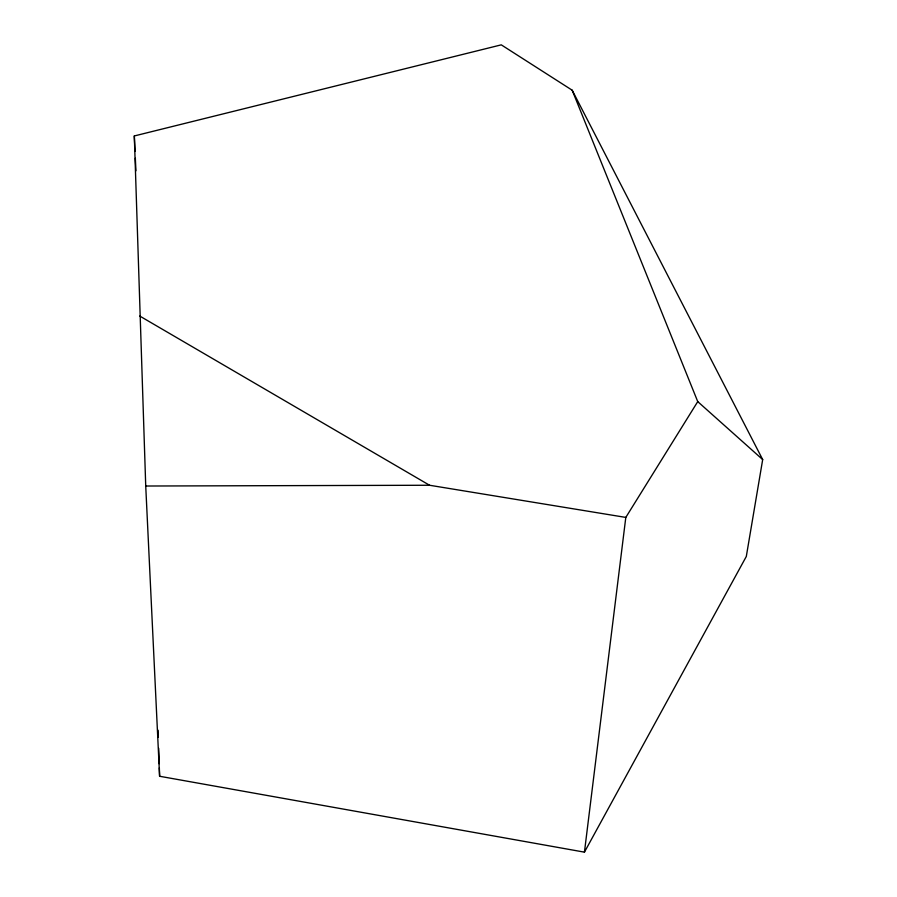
<?xml version="1.0" encoding="UTF-8"?>
<svg xmlns="http://www.w3.org/2000/svg" width="897" height="897" viewBox="0 0 897 897"><rect width="100%" height="100%" fill="white"/><g stroke="black" fill="none" stroke-linecap="round" stroke-linejoin="round"><path stroke-width="1.35" d="M584.44 852.15L625.803 517.412L697.743 401.609L572.174 90.205L501.277 44.85L134.315 135.952L145.729 486.017L159.61 776.264L584.44 852.15L746.304 556.476L762.685 459.578L572.174 90.205M145.729 486.017L429.562 485.255L625.803 517.412M139.753 316.047L429.562 485.255M697.743 401.609L762.685 459.578M134.315 135.952L135.021 151.29M135.346 158.264L135.929 170.811M158.096 730.214L158.332 737.188M158.691 748.356L159.195 763.706M159.341 767.888L159.61 776.264"/></g></svg>
